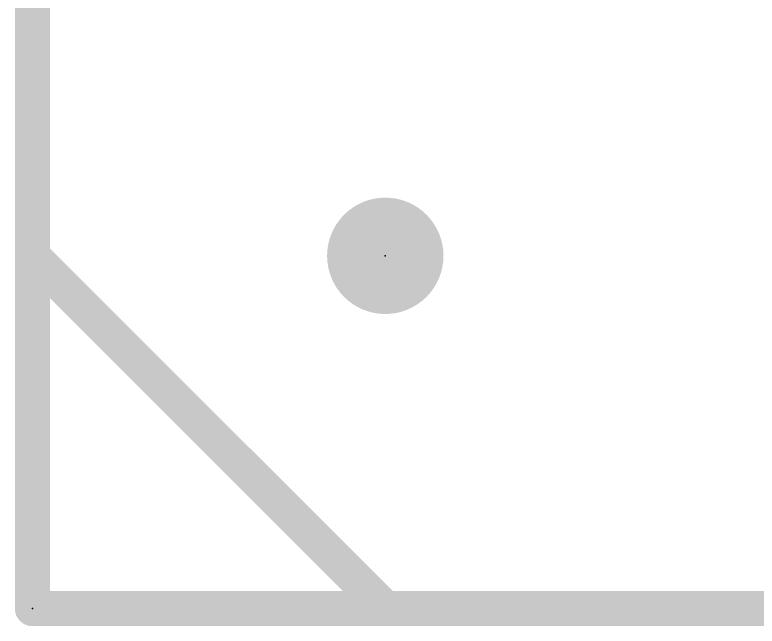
# Model space of a CAD drawing. Extents: x -25 to 82, y -26 to 60.
# Drawn here: x -0.13 to 5.22, y -0.13 to 4.28 of the extents above; entities that cross this region are included whole.
import ezdxf

# ---------------------------------------------------------------- set-up
doc = ezdxf.new("R2010")
doc.units = 0
for name, color, linetype in [('1', 12, 'CONTINUOUS'), ('16', 132, 'CONTINUOUS'), ('20', 53, 'CONTINUOUS'), ('23', 53, 'CONTINUOUS'), ('29', 253, 'CONTINUOUS'), ('51', 53, 'CONTINUOUS')]:
    doc.layers.add(name, color=color, linetype=linetype)

# ---------------------------------------------------------------- blocks, each defined once
blk = doc.blocks.new('PIE')
at = {"const_width": 0.5}
blk.add_lwpolyline([(0, -0.25, 1), (0, 0.25, 1), (0, -0.25)], format="xyb", dxfattribs=at)

msp = doc.modelspace()

# ---------------------------------------------------------------- linework, layer by layer
at = {"layer": '1', "const_width": 0.254}
for points in [[(0, 11.43), (0, 0)], [(0, 0), (53.34, 0)]]:
    msp.add_lwpolyline(points, dxfattribs=at)
at = {"layer": '1', "const_width": 0.127}
for points in [[(0, 0.0635, 1), (0, -0.0635)], [(-0.0635, 0, 1), (0.0635, 0)]]:
    msp.add_lwpolyline(points, format="xyb", dxfattribs=at)
at = {"layer": '16', "const_width": 0.254}
for points in [[(0, 11.43), (0, 0)], [(0, 0), (53.34, 0)]]:
    msp.add_lwpolyline(points, dxfattribs=at)
at = {"layer": '16', "const_width": 0.127}
for points in [[(0, 0.0635, 1), (0, -0.0635)], [(-0.0635, 0, 1), (0.0635, 0)]]:
    msp.add_lwpolyline(points, format="xyb", dxfattribs=at)
at = {"layer": '20', "const_width": 0.2032}
for points in [[(0, 2.54), (0, 55.88)], [(2.54, 0), (0, 2.54)], [(50.8, 0), (2.54, 0)]]:
    msp.add_lwpolyline(points, dxfattribs=at)
at = {"layer": '20', "const_width": 0.1016}
for points in [[(0.0359, 2.5759, 1), (-0.0359, 2.5041)], [(-0.0508, 2.54, 1), (0.0508, 2.54)], [(2.54, 0.0508, 1), (2.54, -0.0508)], [(2.5041, -0.0359, 1), (2.5759, 0.0359)]]:
    msp.add_lwpolyline(points, format="xyb", dxfattribs=at)
at = {"layer": '23'}
for p in [(2.54, 2.54), (0, 0)]:
    msp.add_point(p, dxfattribs=at)
at = {"layer": '51', "const_width": 0.254}
for points in [[(0, 55.88), (0, 2.54)], [(0, 2.54), (2.54, 0)], [(2.54, 0), (9.5, 0)]]:
    msp.add_lwpolyline(points, dxfattribs=at)
at = {"layer": '51', "const_width": 0.127}
for points in [[(0.0449, 2.5849, 1), (-0.0449, 2.4951)], [(-0.0635, 2.54, 1), (0.0635, 2.54)], [(2.54, 0.0635, 1), (2.54, -0.0635)], [(2.4951, -0.0449, 1), (2.5849, 0.0449)]]:
    msp.add_lwpolyline(points, format="xyb", dxfattribs=at)

# ---------------------------------------------------------------- block references
at = {"layer": '1', "xscale": 0.635, "yscale": 0.635}
msp.add_blockref('PIE', (2.54, 2.54), dxfattribs=at)
at = {"layer": '29', "xscale": 0.8382, "yscale": 0.8382}
msp.add_blockref('PIE', (2.54, 2.54), dxfattribs=at)

doc.saveas('drawing.dxf')
